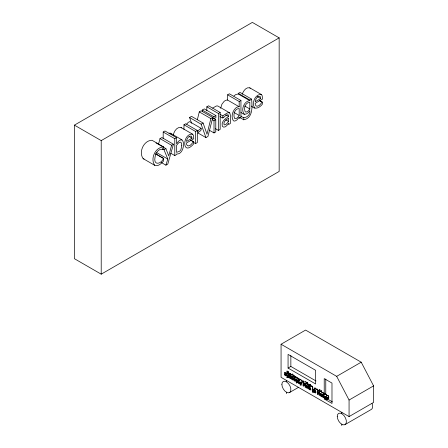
<?xml version="1.0" encoding="UTF-8"?>
<svg xmlns="http://www.w3.org/2000/svg" width="448" height="448" viewBox="0 0 448 448"><rect width="100%" height="100%" fill="white"/><g stroke="black" fill="none" stroke-linecap="round" stroke-linejoin="round"><path stroke-width="0.67" d="M286.675 371.56L286.815 371.146A1.21 0.7 60 0 1 287.218 371.05L288.378 371.857L288.378 372.35L286.154 373.632L284.861 372.842L286.227 374.987L285.874 375.833L284.43 374.914L284.43 374.399L285.544 373.761M251.586 99.114L249.922 100.078L249.822 100.654L238.235 93.968L238.336 93.386L239.999 92.422L251.586 99.114C252.23 106.182 253.26 117.992 243.79 119.806L239.73 117.466M173.275 135.257C173.813 131.673 176.859 126.56 181.014 127.49L192.601 134.182L193.463 135.38L193.766 138.768L186.491 142.968C186.222 144.53 187.41 146.614 189.19 145.695C191.363 145.768 194.314 138.841 193.57 143.993C181.866 157.399 182.118 133.09 192.601 134.182M220.646 108.265L221.9 104.233L224.118 101.371A6.742 3.892 -60 0 1 227.595 100.072L239.182 106.764L239.182 101.511L227.595 94.825L227.595 100.078M296.145 377.86L296.374 377.362A1.137 0.655 60 0 1 296.834 377.328L297.22 377.552A1.126 0.65 60 0 1 297.679 378.118L297.786 378.358M316.366 389.536L316.596 389.038A1.137 0.655 60 0 1 317.055 389.004L317.442 389.228A1.126 0.65 60 0 1 317.901 389.794L318.147 390.841M325.231 397.236L325.797 396.917L326.295 397.852L325.231 397.236L326.34 396.592M303.598 381.276L301.375 382.558L301.151 385.358L299.88 384.804C300.065 384.658 302.025 385.067 300.132 384.054C298.189 380.436 302.271 383.432 303.279 381.091L303.598 382.648M301.039 382.463L303.279 381.091M316.002 388.438L313.779 389.721L313.555 392.521L312.284 391.961C312.469 391.815 314.423 392.23 312.53 391.21C310.593 387.598 314.67 390.594 315.683 388.254L316.002 389.81M313.438 389.626L315.683 388.254M327.124 395.763L327.505 395.203L328.216 395.438L328.849 397.057L326.626 398.339L325.231 397.533L325.326 398.093A0.79 0.459 60 0 0 325.618 398.541C326.57 399.986 328.782 396.502 328.81 398.014C324.761 403.497 323.882 392.325 326.626 398.339M197.344 119.722L199.282 111.899L201.18 110.802L212.766 117.494L207.956 136.427L205.946 137.586L197.831 132.905M212.766 117.494L210.868 118.586L206.998 134.232L203.123 123.06L191.537 116.368L189.543 117.516L191.61 123.25M158.413 144.575L160.02 138.6L161.862 137.536L173.449 144.228L167.798 164.08L165.911 165.172L161.274 162.495M173.449 144.228L171.606 145.292L168.75 155.915L165.883 148.596L162.988 146.922M165.911 165.172L167.793 159.029L163.974 149.699L162.814 149.027M242.306 94.198C243.202 91.123 246.092 86.856 249.738 87.814L261.324 94.506L262.186 95.704L262.489 99.092L255.214 103.292C254.946 104.854 256.133 106.932 257.914 106.014C260.086 106.092 263.038 99.165 262.293 104.317C259.521 107.766 254.974 110.158 251.328 106.019M295.506 378.157L296.016 376.897L295.658 376.695L293.44 377.978L292.891 379.456L292.342 377.345L291.508 376.863L290.707 377.384L290.707 375.486L292.93 374.203L292.93 376.102L290.707 377.384M295.294 377.681L295.658 376.695M289.856 374.937L290.399 373.654L290.046 373.453L287.823 374.735L287.274 376.141L286.362 373.89L288.585 372.607L289.363 374.349M299.314 380.397L299.858 379.114L299.505 378.913L297.282 380.195L296.733 381.601L295.814 379.35L298.038 378.067L298.816 379.809M291.973 377.132L293.031 380.066L293.793 378.179L296.016 376.897M286.362 373.89L287.09 376.527L286.731 377.289L287.095 377.496L288.176 374.937L290.399 373.654M295.814 379.35L296.548 381.987L296.19 382.749L296.548 382.956L297.634 380.397L299.858 379.114M297.836 381.758L297.746 382.116A0.974 0.56 60 0 0 297.853 382.603L297.926 382.754A0.862 0.498 60 0 0 298.362 383.208L299.354 383.718L299.337 381.914L298.878 381.097L297.914 380.61C300.418 383.029 297.668 380.52 296.19 382.749M311.214 386.316L311.399 386.036A1.137 0.655 60 0 1 311.858 386.002L312.245 386.226A1.126 0.65 60 0 1 312.704 386.792L312.889 388.326L312.245 388.64M322.062 392.582L322.246 392.302A1.137 0.655 60 0 1 322.706 392.263L323.092 392.487A1.126 0.65 60 0 1 323.551 393.053L323.736 393.546M301.98 380.968L302.439 380.626L303.262 381.181M314.384 388.13L314.843 387.783L315.661 388.343M163.598 158.379C161.174 164.125 153.345 165.906 154.997 157.455C155.327 154.526 156.671 151.514 159.258 149.923C161.314 147.672 165.015 151.967 163.598 146.95L152.012 140.263C143.69 140.347 138.41 152.214 143.147 158.637L154.739 165.329C158.25 166.852 161.459 163.33 163.598 160.938L163.598 158.379L155.49 153.698M239.182 115.444C238.174 116.805 236.858 118.972 234.898 118.625L234.562 118.328C232.932 114.682 234.528 108.685 239.182 108.455L239.182 115.444L233.968 112.437M312.458 388.22L312.458 386.882A0.644 0.37 60 0 0 312.178 386.518L312.054 386.428M316.781 389.502L316.842 389.413A0.65 0.375 60 0 1 317.128 389.374L317.374 389.519A0.644 0.37 60 0 1 317.654 389.883L317.716 390.046M249.822 108.97C248.797 110.309 247.442 112.28 245.532 112.045L245.19 111.782C243.533 108.231 245.325 102.458 249.822 102.318L249.822 108.97L244.608 105.958M228.631 121.509L225.848 124.555L224.364 124.88L223.983 124.443C223.266 121.397 226.559 119.594 228.631 118.143L228.631 121.509L225.73 119.834M186.637 124.191L188.126 122.478L189.526 121.632L201.113 128.318C202.227 131.382 197.91 131.303 197.316 133.963L197.316 142.57L195.552 143.59L193.234 142.251M233.946 96.006L235.62 94.618L238.235 93.968M222.886 118.02L222.886 115.942L224.286 114.778L227.914 112.683L229.751 112.902L230.39 115.186L230.39 123.474L228.631 124.488L228.631 123.2C227.556 125.098 224.224 129.018 222.286 126.185C220.987 121.8 225.322 118.446 228.631 116.514L228.441 115.074L227.914 114.705C224.286 114.828 223.653 120.708 219.99 116.346M212.699 108.086L216.328 105.997L217.661 105.93L229.751 112.902M292.93 376.102L293.726 375.575L294.56 376.062L294.974 377.642M292.93 374.203L292.594 374.007L290.371 375.29L290.371 378.532L290.707 378.728L290.842 377.681L292.04 379.495L291.099 377.597L291.928 377.104M74.413 125.138L252.364 22.4L279.16 37.873L279.16 171.433L101.209 274.17L74.413 258.698L74.413 125.138L101.209 140.61L279.16 37.873M163.195 138.757L163.195 132.003L164.959 130.984L176.551 137.676L176.551 143.707C185.634 130.743 186.004 154.896 176.551 153.994L176.434 154.622L174.782 155.579L170.727 153.238M206.819 110.869L206.819 106.82L208.583 105.801L220.17 112.487L220.17 129.371L218.406 130.396L215.51 128.722M227.595 94.825L229.359 93.8L240.951 100.492L240.951 117.376L239.182 118.395L239.182 117.163L236.986 119.89L235.222 120.921A4.766 2.75 -60 0 1 233.223 120.557C230.888 116.626 232.473 111.065 235.71 108.058A6.742 3.892 -60 0 1 239.182 106.764M202.3 111.636L202.3 110.046L204.31 108.886L215.897 115.578L215.897 117.69L213.886 118.854L212.727 118.182M183.966 129.489L183.966 124.779L185.73 123.76L197.316 130.446L197.316 132.25L199.002 129.881L201.113 128.318M163.195 132.003L174.782 138.695L176.551 137.676M206.819 106.82L218.406 113.506L220.17 112.487M239.182 101.511L240.951 100.492M202.3 110.046L213.886 116.738L215.897 115.578M189.543 117.516L201.135 124.208L203.123 123.06M163.974 149.699L165.883 148.596M183.966 124.779L195.552 131.466L197.316 130.446M212.268 119.806L214.01 120.814L215.774 119.79L215.774 131.914L214.01 132.933L209.373 130.256M192.046 138.202L186.491 141.406C186.62 139.048 188.686 135.318 191.442 136.119L192.046 138.202L189.151 136.528M260.77 98.521L255.214 101.73C255.343 99.372 257.41 95.642 260.165 96.438L260.77 98.521L257.292 96.516M240.89 116.01C244.401 120.047 250.986 115.338 249.822 110.65C247.957 114.1 244.042 115.965 240.946 112.291M281.064 344.238L305.586 330.075L361.206 362.191L373.587 385.879L373.587 402.422L349.065 416.578L281.064 377.322L281.064 344.238L336.683 376.348L349.065 400.036L349.065 416.578M288.064 368.06L315.627 383.975L315.627 370.306L288.064 354.39L288.064 368.06L290.853 366.447L316.025 380.979M286.154 373.632L286.154 373.139L288.378 371.857M284.43 374.399L285.566 373.772M286.126 373.615L288.378 372.35M286.726 374.102L288.949 372.82M288.456 375.15L289.419 375.637L289.878 376.454L289.895 378.258L288.904 377.748A0.862 0.498 60 0 1 288.473 377.294L288.4 377.143A0.974 0.56 60 0 1 288.294 376.656C289.716 375.682 289.962 376.958 288.456 375.15L290.679 373.867L291.995 374.802M288.456 375.547L290.125 374.584M287.095 377.496L288.758 376.533M291.508 376.863L293.726 375.575M291.099 377.597L294.196 375.85M292.342 377.345L294.56 376.062M293.031 380.066L294.146 379.428M296.184 379.562L298.407 378.28M297.914 380.61L300.138 379.327L301.235 379.943L301.571 380.845M298.469 380.688L300.138 379.725L300.138 379.327M296.548 382.956L298.771 381.674M305.071 385.095L303.402 386.053L303.05 385.851L303.05 382.749L305.273 381.466L306.51 382.29L306.964 383.382M289.565 392.51L298.654 387.262M303.402 384.546C304.679 385.655 304.562 383.365 303.402 383.309L303.402 384.546L304.517 383.908M307.625 382.687L305.402 383.97L305.402 387.206L305.066 387.01L305.066 383.774L307.283 382.491L307.625 382.687L307.625 384.63M303.402 386.053L303.402 384.899L304.517 384.261M305.922 385.235L306.886 385.722L307.345 386.54L307.362 388.338L306.37 387.834A0.862 0.498 60 0 1 305.939 387.374L305.866 387.229A0.974 0.56 60 0 1 305.76 386.742C307.182 385.767 307.429 387.044 305.922 385.235L308.146 383.953L309.529 385.067M310.419 385.213L311.041 385.902L308.823 387.184L308.196 386.82C309.21 390.494 307.642 389.133 307.86 386.63L307.86 385.633L310.083 384.35L310.419 384.546L310.419 385.213L308.196 386.495L308.196 385.829L310.419 384.546M308.75 386.501L310.419 385.538M308.196 386.495L308.823 386.859L311.041 385.577M336.683 376.348L361.206 362.191M318.92 393.73L317.811 394.374L317.453 394.167L317.453 391.07L319.676 389.782L320.034 389.99L320.034 391.205L317.811 392.487L317.811 391.272L320.034 389.99M317.811 392.487L319.043 393.204L319.043 391.989L321.266 390.706L321.625 390.908L321.625 393.389M319.043 391.989L319.402 392.19L321.625 390.908M323.372 396.301L322.263 396.945L321.922 396.749L321.922 394.425L324.145 393.142L324.486 393.333L322.263 394.878L324.486 393.333M322.263 396.945L322.263 395.209L323.932 394.246M322.263 394.878L322.812 394.873L323.338 395.578C324.996 393.473 327.342 393.82 326.771 396.469M321.922 396.749L323.036 396.105M322.263 395.209L323.014 395.522L323.064 397.41L323.406 397.606L324.514 396.962M323.406 397.606C322.986 393.59 325.304 397.309 324.218 398.95L325.259 398.35M349.065 400.036L373.587 385.879M345.05 424.598L371.314 409.438A6.468 3.735 60 0 0 372.036 403.48M323.338 395.578L323.954 395.534L324.453 396.133L324.548 398.261L324.212 398.065M324.486 393.596L325.035 393.59L325.562 394.296M324.486 393.926L325.276 394.475M328.787 397.578L327.841 397.253A0.79 0.459 60 0 1 327.723 397.124M169.014 133.174L170.419 133.185L182.006 139.877M249.822 100.654C243.97 100.929 240.442 110.275 244.423 114.302M163.598 146.95C155.277 147.034 150.002 158.906 154.739 165.329M328.81 398.014L328.121 397.813M327.79 395.55L328.485 396.273M261.324 94.506C255.231 93.71 251.098 103.589 254.806 108.024M143.147 158.637L144.066 159.034M322.902 392.694L322.778 392.633A0.65 0.375 60 0 0 322.493 392.678M259.392 100.419L262.293 102.094M259.291 100.481L262.186 102.155M238.336 93.386L249.922 100.078M225.73 114.845L228.631 116.514M219.99 114.274L222.886 115.942M212.878 118.121L215.774 119.79M199.282 111.899L210.868 118.586M190.669 140.101L193.57 141.77M190.568 140.157L193.463 141.831M160.02 138.6L171.606 145.292M156.033 142.912L161.829 146.255M162.439 148.876L163.598 149.548M162.288 148.966L163.447 149.632M156.783 152.673L167.793 159.029M155.926 154.112L163.458 158.458M305.626 382.026L306.544 382.872M290.679 374.265L290.679 373.867M290.371 375.29L290.707 375.486M305.066 383.774L305.402 383.97M303.05 382.749C304.646 382.704 305.53 386.299 303.402 384.899M317.453 391.07L317.811 391.272M307.86 385.633L308.196 385.829M287.823 374.735L288.176 374.937M293.44 377.978L293.793 378.179M297.282 380.195L297.634 380.397M301.056 382.374L301.375 382.558M313.46 389.536L313.779 389.721M321.922 394.425L322.263 394.621M326.973 398.742L332.349 401.845M326.57 398.86L326.586 399.297M324.218 398.95L331.985 403.435L331.985 383.085L324.218 378.599L324.218 393.523M300.748 379.921L301.101 380.201M170.419 133.185L171.422 134.226M315.218 388.27L315.661 388.662M287.398 372.422L288.35 373.43M287.818 371.717L288.35 372.333M249.738 87.814L250.236 88.295M181.014 127.49L181.513 127.977M308.952 384.67L309.21 385.017M286.154 373.139L284.995 372.333A1.21 0.7 60 0 0 284.592 372.428C284.29 373.699 287.274 376.723 284.458 374.416M323.305 393.148L323.411 393.484M297.494 378.37L297.433 378.207A0.644 0.37 60 0 0 297.259 377.944M201.135 124.208L205.946 137.586M288.585 372.607L288.949 373.923M326.374 394.895L326.43 395.438M341.813 412.395L341.813 413.711M341.813 424.278L341.813 425.6M325.774 379.053L325.774 394.66M319.676 389.782L319.676 391.026M319.402 392.19L319.402 395.293L319.043 395.086L319.043 393.568L317.811 392.857L317.811 394.374M308.823 386.859L308.823 387.184M308.146 383.953L308.146 384.35M290.853 355.51L290.853 366.447M286.378 380.391L286.378 381.791M286.378 392.196L286.378 393.596M243.79 117.684L243.79 119.806M218.406 113.506L218.406 130.396M214.01 120.814L214.01 132.933M213.886 116.738L213.886 118.854M195.552 131.466L195.552 143.59M174.782 138.695L174.782 155.579M101.209 140.61L101.209 274.17M311.646 386.411A0.65 0.375 60 0 1 311.926 386.372M181.765 145.449L180.992 149.386A3.494 2.016 -60 0 1 179.508 151.284L176.551 152.365L176.551 145.421C177.582 144.071 178.886 141.831 180.863 142.184L181.619 143.623L181.765 145.449M295.702 380.447L295.456 381.214A1.126 0.65 60 0 1 294.997 381.248L294.039 380.206L294.151 378.65A1.137 0.655 60 0 1 294.61 378.61L294.997 378.834A1.126 0.65 60 0 1 295.456 379.4L295.702 380.447M310.727 389.122L310.481 389.889A1.126 0.65 60 0 1 310.022 389.922L309.064 388.881L309.176 387.324A1.137 0.655 60 0 1 309.635 387.285L310.022 387.509A1.126 0.65 60 0 1 310.481 388.074L310.727 389.122M315.924 392.123L315.683 392.89A1.126 0.65 60 0 1 315.224 392.924L314.261 391.877L314.373 390.32A1.137 0.655 60 0 1 314.838 390.286L315.224 390.51A1.126 0.65 60 0 1 315.683 391.076L315.924 392.123M321.574 395.388L321.334 396.15A1.126 0.65 60 0 1 320.874 396.183L319.911 395.142L320.023 393.585A1.137 0.655 60 0 1 320.488 393.546L320.874 393.77A1.126 0.65 60 0 1 321.334 394.335L321.574 395.388M294.291 379.238L294.398 380.358L294.93 380.878A0.65 0.375 60 0 0 295.21 380.828L295.21 379.495A0.644 0.37 60 0 0 294.93 379.126L294.683 378.98A0.65 0.375 60 0 0 294.398 379.025L294.291 379.238M309.316 387.912L309.422 389.032L309.954 389.547A0.65 0.375 60 0 0 310.234 389.502L310.234 388.17A0.644 0.37 60 0 0 309.954 387.8L309.708 387.654A0.65 0.375 60 0 0 309.422 387.699L309.316 387.912M314.513 390.914L314.619 392.034L315.151 392.549A0.65 0.375 60 0 0 315.431 392.504L315.431 391.166A0.644 0.37 60 0 0 315.151 390.802L314.905 390.656A0.65 0.375 60 0 0 314.619 390.695L314.513 390.914M320.163 394.178L320.27 395.293L320.802 395.814A0.65 0.375 60 0 0 321.082 395.769L321.082 394.43A0.644 0.37 60 0 0 320.802 394.061L320.555 393.921A0.65 0.375 60 0 0 320.27 393.96L320.163 394.178M300.076 382.581C299.477 383.852 301.857 385.028 301.039 382.782L300.468 382.334L300.076 382.581M312.474 389.738C311.881 391.014 314.261 392.185 313.438 389.945L312.872 389.497L312.474 389.738M288.663 376.69L288.859 377.339L289.559 377.49L289.559 376.841L288.663 376.69M298.122 382.15L298.318 382.799L299.012 382.95L299.012 382.301L298.122 382.15M306.13 386.775L306.326 387.419L307.026 387.57L307.026 386.926L306.13 386.775M337.238 416.354A6.468 3.735 60 0 0 344.098 424.894A6.468 3.735 60 0 0 344.098 415.744A6.468 3.735 60 0 0 337.238 416.354M281.876 384.39A6.373 3.679 60 0 0 288.63 392.801A6.373 3.679 60 0 0 288.63 383.79A6.373 3.679 60 0 0 281.876 384.39"/></g></svg>
